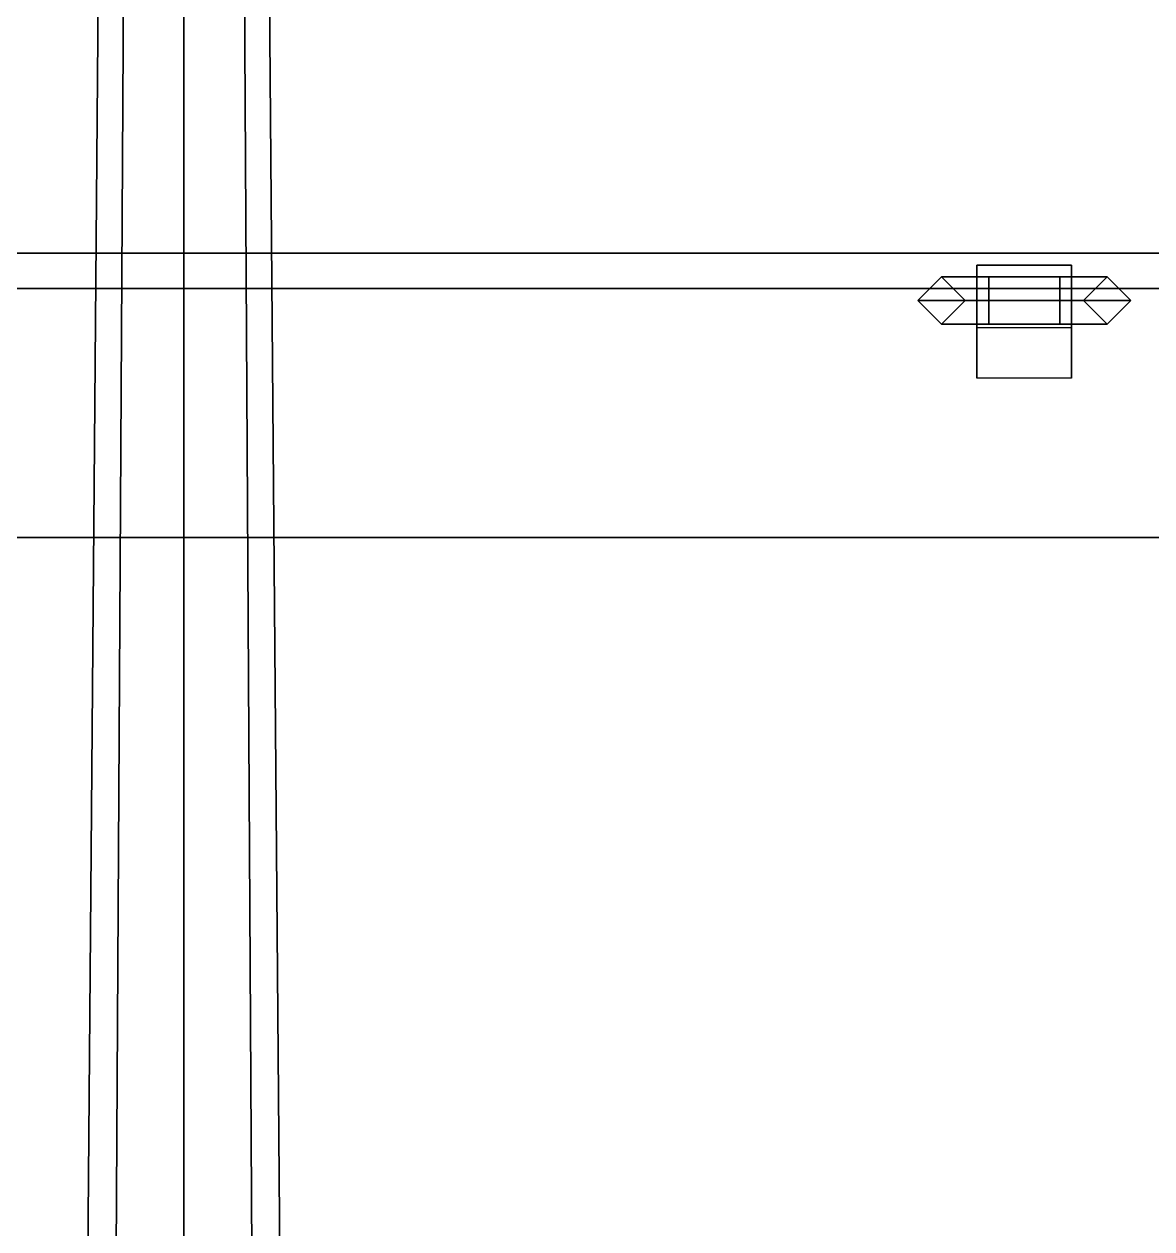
# Model space of a CAD drawing. Header units: millimetres. Extents: x -1.7 to 1.6, y -3.2 to 7.1.
# Drawn here: x -0.135 to 0.818, y 2.336 to 3.353 of the extents above; entities that cross this region are included whole.
import ezdxf

# ---------------------------------------------------------------- set-up
doc = ezdxf.new("R2010")
doc.units = ezdxf.units.MM
doc.header["$MEASUREMENT"] = 0
doc.layers.add('barrel', color=1, linetype='Continuous')

msp = doc.modelspace()

# ---------------------------------------------------------------- linework, layer by layer
for points in [[(0.96, 2.02, 1.82), (0.96, 3.16, 1.16), (-0.96, 3.16, 1.16), (-0.96, 2.02, 1.82)], [(0.96, 3.16, 1.16), (0.96, 3.1302, 1.0792), (-0.96, 3.1302, 1.0792), (-0.96, 3.16, 1.16)], [(0.75, 3.15, 0.9), (0.75, 3.0544, 0.8739), (0.67, 3.0544, 0.8739), (0.67, 3.15, 0.9)], [(0.67, 3.15, 0.9), (0.67, 3.0544, 0.8739), (0.67, 3.0972, 0.99), (0.67, 3.15, 0.99)], [(0.67, 3.15, 0.99), (0.67, 3.0972, 0.99), (0.75, 3.0972, 0.99), (0.75, 3.15, 0.99)], [(0.75, 3.15, 0.99), (0.75, 3.15, 0.9), (0.67, 3.15, 0.9), (0.67, 3.15, 0.99)], [(0.75, 3.0972, 0.99), (0.75, 3.0544, 0.8739), (0.75, 3.15, 0.9), (0.75, 3.15, 0.99)], [(0.64, 3.14, 0.78), (0.62, 3.12, 0.77), (0.62, 3.12, 0.96), (0.64, 3.14, 0.94)], [(0.68, 3.14, 0.74), (0.68, 3.12, 0.72), (0.62, 3.12, 0.77), (0.64, 3.14, 0.78)], [(0.67, 3.12, 0.96), (0.67, 3.14, 0.94), (0.64, 3.14, 0.94), (0.62, 3.12, 0.96)], [(0.66, 3.12, 0.79), (0.64, 3.14, 0.78), (0.64, 3.14, 0.94), (0.66, 3.12, 0.92)], [(0.68, 3.12, 0.76), (0.68, 3.14, 0.74), (0.64, 3.14, 0.78), (0.66, 3.12, 0.79)], [(0.67, 3.14, 0.94), (0.67, 3.12, 0.92), (0.66, 3.12, 0.92), (0.64, 3.14, 0.94)], [(0.74, 3.12, 0.76), (0.74, 3.14, 0.74), (0.68, 3.14, 0.74), (0.68, 3.12, 0.76)], [(0.74, 3.14, 0.74), (0.74, 3.12, 0.72), (0.68, 3.12, 0.72), (0.68, 3.14, 0.74)], [(0.74, 3.14, 0.74), (0.74, 3.12, 0.76), (0.76, 3.12, 0.79), (0.78, 3.14, 0.78)], [(0.74, 3.12, 0.72), (0.74, 3.14, 0.74), (0.78, 3.14, 0.78), (0.8, 3.12, 0.77)], [(0.75, 3.14, 0.94), (0.75, 3.12, 0.96), (0.8, 3.12, 0.96), (0.78, 3.14, 0.94)], [(0.75, 3.12, 0.92), (0.75, 3.14, 0.94), (0.78, 3.14, 0.94), (0.76, 3.12, 0.92)], [(0.78, 3.14, 0.78), (0.76, 3.12, 0.79), (0.76, 3.12, 0.92), (0.78, 3.14, 0.94)], [(0.8, 3.12, 0.77), (0.78, 3.14, 0.78), (0.78, 3.14, 0.94), (0.8, 3.12, 0.96)], [(0.96, 3.1302, 1.0792), (0.96, 2.92, 0.51), (-0.96, 2.92, 0.51), (-0.96, 3.1302, 1.0792)], [(0.62, 3.12, 0.77), (0.64, 3.1, 0.78), (0.64, 3.1, 0.94), (0.62, 3.12, 0.96)], [(0.68, 3.12, 0.72), (0.68, 3.1, 0.74), (0.64, 3.1, 0.78), (0.62, 3.12, 0.77)], [(0.67, 3.1, 0.94), (0.67, 3.12, 0.96), (0.62, 3.12, 0.96), (0.64, 3.1, 0.94)], [(0.64, 3.1, 0.78), (0.66, 3.12, 0.79), (0.66, 3.12, 0.92), (0.64, 3.1, 0.94)], [(0.68, 3.1, 0.74), (0.68, 3.12, 0.76), (0.66, 3.12, 0.79), (0.64, 3.1, 0.78)], [(0.67, 3.12, 0.92), (0.67, 3.1, 0.94), (0.64, 3.1, 0.94), (0.66, 3.12, 0.92)], [(0.74, 3.1, 0.74), (0.74, 3.12, 0.76), (0.68, 3.12, 0.76), (0.68, 3.1, 0.74)], [(0.74, 3.12, 0.72), (0.74, 3.1, 0.74), (0.68, 3.1, 0.74), (0.68, 3.12, 0.72)], [(0.74, 3.12, 0.76), (0.74, 3.1, 0.74), (0.78, 3.1, 0.78), (0.76, 3.12, 0.79)], [(0.74, 3.1, 0.74), (0.74, 3.12, 0.72), (0.8, 3.12, 0.77), (0.78, 3.1, 0.78)], [(0.75, 3.12, 0.96), (0.75, 3.1, 0.94), (0.78, 3.1, 0.94), (0.8, 3.12, 0.96)], [(0.75, 3.1, 0.94), (0.75, 3.12, 0.92), (0.76, 3.12, 0.92), (0.78, 3.1, 0.94)], [(0.76, 3.12, 0.79), (0.78, 3.1, 0.78), (0.78, 3.1, 0.94), (0.76, 3.12, 0.92)], [(0.78, 3.1, 0.78), (0.8, 3.12, 0.77), (0.8, 3.12, 0.96), (0.78, 3.1, 0.94)], [(0.96, 2.92, 0.51), (0.96, -2.73, 0.51), (-0.96, -2.73, 0.51), (-0.96, 2.92, 0.51)]]:
    msp.add_3dface(points)
at = {"layer": 'barrel'}
for points in [[(-0.0601, 1.83, 2.1499), (-0.085, 1.83, 2.21), (-0.06, 4.89, 2.21), (-0.0424, 4.89, 2.1676)], [(-0.085, 1.83, 2.21), (-0.0601, 1.83, 2.2701), (-0.0424, 4.89, 2.2524), (-0.06, 4.89, 2.21)], [(0, 1.83, 2.125), (-0.0601, 1.83, 2.1499), (-0.0424, 4.89, 2.1676), (0, 4.89, 2.15)], [(-0.0601, 1.83, 2.2701), (0, 1.83, 2.295), (0, 4.89, 2.27), (-0.0424, 4.89, 2.2524)], [(0.0601, 1.83, 2.1499), (0, 1.83, 2.125), (0, 4.89, 2.15), (0.0424, 4.89, 2.1676)], [(0, 1.83, 2.295), (0.0601, 1.83, 2.2701), (0.0424, 4.89, 2.2524), (0, 4.89, 2.27)], [(0.085, 1.83, 2.21), (0.0601, 1.83, 2.1499), (0.0424, 4.89, 2.1676), (0.06, 4.89, 2.21)], [(0.0601, 1.83, 2.2701), (0.085, 1.83, 2.21), (0.06, 4.89, 2.21), (0.0424, 4.89, 2.2524)]]:
    msp.add_3dface(points, dxfattribs=at)

doc.saveas('drawing.dxf')
